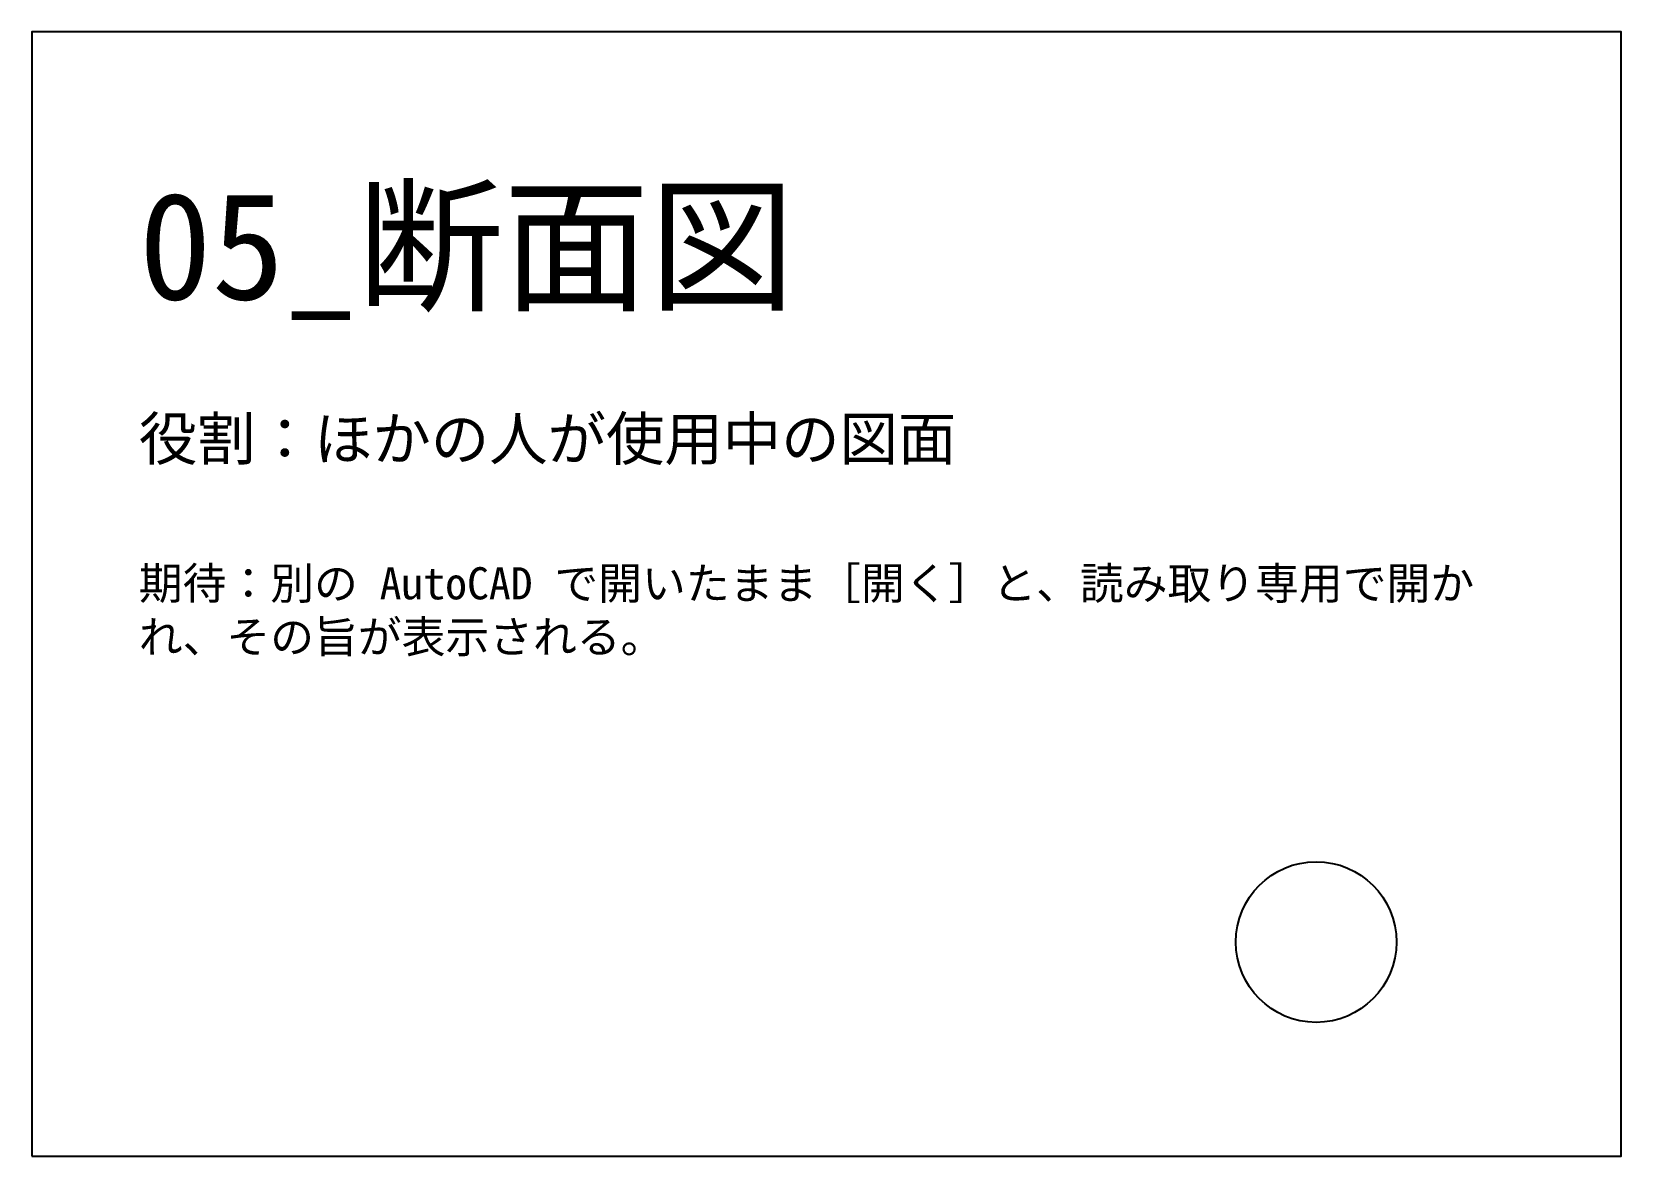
# Model space of a CAD drawing. Header units: millimetres. Extents: x 0 to 297, y 0 to 210.
import ezdxf

# ---------------------------------------------------------------- set-up
doc = ezdxf.new("R2010")
doc.units = ezdxf.units.MM
doc.layers.add('PJ_作図', color=4, linetype='Continuous')
doc.layers.add('PJ_見出し', color=8, linetype='Continuous')
doc.styles.add('PJ_JP', font='msgothic.ttc')

msp = doc.modelspace()

# ---------------------------------------------------------------- linework, layer by layer
at = {"layer": 'PJ_作図'}
msp.add_circle((240, 40), 15, dxfattribs=at)
at = {"layer": 'PJ_見出し'}
msp.add_lwpolyline([(0, 0), (297, 0), (297, 210), (0, 210)], close=True, dxfattribs=at)

# ---------------------------------------------------------------- texts
at = {"layer": 'PJ_見出し', "style": 'PJ_JP'}
for s, height, p in [('05_断面図', 20, (20, 160)), ('役割：ほかの人が使用中の図面', 8, (20, 130))]:
    msp.add_text(s, height=height, dxfattribs=at).set_placement(p)
at = {"layer": 'PJ_見出し', "insert": (20, 110), "char_height": 6, "width": 250, "attachment_point": 1, "style": 'PJ_JP'}
msp.add_mtext('期待：別の AutoCAD で開いたまま［開く］と、読み取り専用で開かれ、その旨が表示される。', dxfattribs=at)

doc.saveas('drawing.dxf')
